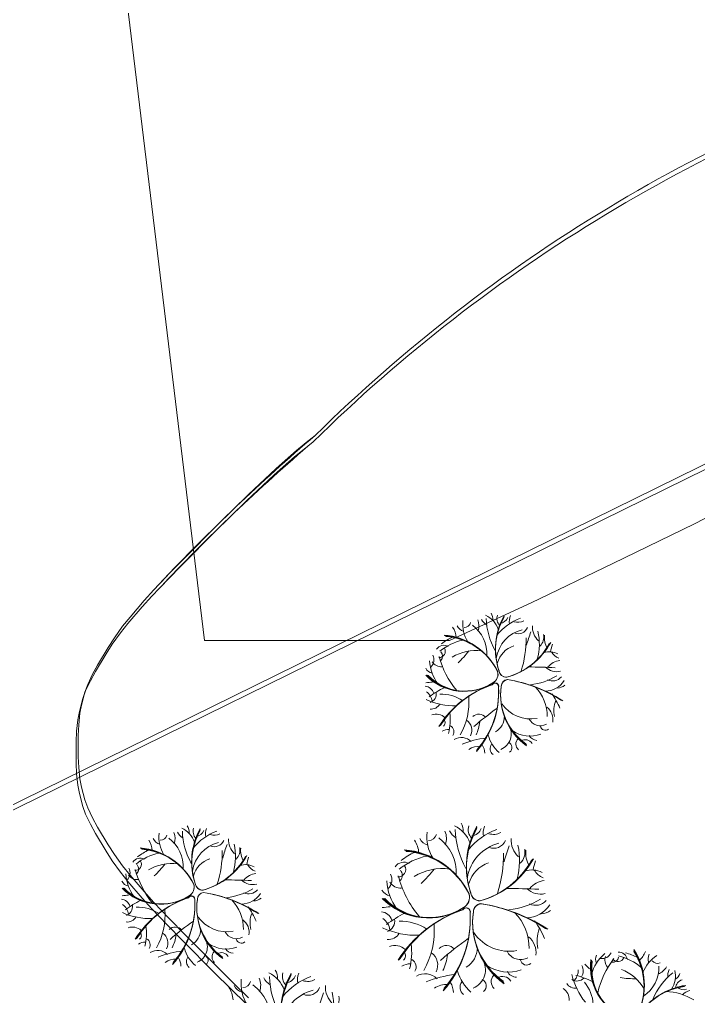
# Model space of a CAD drawing. Header units: metres. Extents: x -1097 to 1588, y -673 to 884.
# Drawn here: x 1008.4 to 1058.3, y 591 to 662.7 of the extents above; entities that cross this region are included whole.
import ezdxf

# ---------------------------------------------------------------- set-up
doc = ezdxf.new("R2010")
doc.units = ezdxf.units.M
for name, color, linetype, lineweight, plot in [('CRECIDA_Q100', 5, 'Continuous', 0, False), ('TERRENO', 188, 'Continuous', 0, False), ('VEGETACION', 85, 'Continuous', 0, False), ('VISTA LEJOS', 7, 'Continuous', 0, False)]:
    doc.layers.add(name, color=color, linetype=linetype, lineweight=lineweight, plot=plot)

msp = doc.modelspace()

# ---------------------------------------------------------------- linework, layer by layer
at = {"layer": 'CRECIDA_Q100'}
msp.add_lwpolyline([(1016, 666.587), (1022, 617.162), (1028, 617.162), (1034, 617.162), (1040, 617.162), (1046, 619.929), (1052, 622.809), (1058, 625.733), (1064, 628.832), (1070, 632.275), (1076, 636.291), (1082, 641.633), (1088, 643.3)], dxfattribs=at)
at = {"layer": 'TERRENO'}
msp.add_lwpolyline([(1018.637, 620.949, -0.027969), (1029.973, 631.736, -0.117562), (1076.309, 659.696, -0.220066), (1111.575, 653.936)], format="xyb", dxfattribs=at)
for points in [[(1028.615, 630.632), (1029.325, 631.217)], [(1029.325, 631.217), (1029.973, 631.736)], [(1027.779, 629.912), (1028.615, 630.632)], [(1027.098, 629.297), (1027.779, 629.912)], [(1025.888, 628.174), (1027.098, 629.297)], [(1025.091, 627.416), (1025.888, 628.174)], [(1023.911, 626.264), (1025.091, 627.416)], [(1022.739, 625.102), (1023.911, 626.264)], [(1020.407, 622.769), (1022.739, 625.102)], [(1019.255, 621.598), (1020.407, 622.769)], [(1018.131, 620.417), (1019.255, 621.598)], [(1017.411, 619.62), (1018.131, 620.417)], [(1016.374, 618.411), (1017.411, 619.62)], [(1015.827, 617.729), (1016.374, 618.411)], [(1015.222, 616.894), (1015.827, 617.729)], [(1014.762, 616.183), (1015.222, 616.894)], [(1013.984, 614.887), (1014.762, 616.183)], [(1013.61, 614.206), (1013.984, 614.887)], [(1013.264, 613.457), (1013.61, 614.206)], [(1013.062, 612.891), (1013.264, 613.457)], [(1012.803, 611.94), (1013.062, 612.891)], [(1012.688, 611.345), (1012.803, 611.94)], [(1012.602, 610.51), (1012.688, 611.345)], [(1012.573, 609.713), (1012.602, 610.51)], [(1012.573, 608.158), (1012.573, 609.713)], [(1012.602, 607.361), (1012.573, 608.158)], [(1012.688, 606.526), (1012.602, 607.361)], [(1012.803, 605.93), (1012.688, 606.526)], [(1013.062, 604.98), (1012.803, 605.93)], [(1013.264, 604.414), (1013.062, 604.98)], [(1013.61, 603.665), (1013.264, 604.414)], [(1013.984, 602.983), (1013.61, 603.665)], [(1014.762, 601.687), (1013.984, 602.983)], [(1015.222, 600.977), (1014.762, 601.687)], [(1015.827, 600.142), (1015.222, 600.977)], [(1016.374, 599.46), (1015.827, 600.142)], [(1017.411, 598.25), (1016.374, 599.46)], [(1018.131, 597.454), (1017.411, 598.25)], [(1019.255, 596.273), (1018.131, 597.454)], [(1020.407, 595.101), (1019.255, 596.273)], [(1022.739, 592.769), (1020.407, 595.101)], [(1023.911, 591.607), (1022.739, 592.769)], [(1025.091, 590.455), (1023.911, 591.607)]]:
    msp.add_lwpolyline(points, dxfattribs=at)
at = {"layer": 'VEGETACION'}
for centre, radius, start, end in [((1041.892, 617.383), 1.798, 19.37992, 65.0277), ((1042.329, 618.709), 0.859, -4.3751, 32.8068), ((1048.354, 616.548), 4.98, 150.73311, -161.41674), ((1044.251, 618.788), 0.769, 162.63409, -136.29004), ((1045.389, 618.577), 0.996, 155.92672, -168.10886), ((1041.193, 618.519), 0.693, -156.82162, -102.78815), ((1043.449, 618.362), 2.478, 173.7036, -148.3047), ((1041.085, 618.601), 0.479, -91.56728, -13.25791), ((1040.164, 616.187), 2.589, -3.53939, 53.77897), ((1041.022, 618.241), 1.142, -18.71327, 22.75469), ((1043.334, 619.233), 1.118, -152.03002, -122.6218), ((1047.863, 618.952), 5.171, -178.1326, -150.76857), ((1048.308, 616.525), 4.93, 150.73311, -161.41674), ((1048.262, 616.503), 4.88, 150.73311, -161.41674), ((1048.216, 616.481), 4.83, 150.73311, -161.41674), ((1046.68, 614.939), 4.128, 110.7626, 140.84876), ((1043.651, 619.082), 0.669, -85.90734, -20.27661), ((1045.025, 619.423), 0.932, -107.81362, -62.31121), ((1047.489, 618.16), 1.399, 176.66021, -133.08715), ((1039.198, 612.734), 4.844, 26.48796, 85.26143), ((1039.244, 612.75), 4.795, 26.48796, 85.26143), ((1038.942, 617.286), 1.544, 3.18972, 33.36372), ((1045.98, 615.455), 2.577, 104.3022, 170.90645), ((1045.041, 618.412), 0.762, -113.01602, -23.05877), ((1057.132, 613.625), 11.909, 159.4444, 164.44798), ((1042.372, 616.922), 4.231, -15.51345, 12.5466), ((1045.995, 617.422), 0.937, -45.97043, 10.82679), ((1048.493, 617.357), 1.516, 172.95216, -149.54206), ((1039.583, 616.168), 0.64, 60.48956, 145.85419), ((1041.778, 613.334), 3.928, 101.82288, 129.17644), ((1042.604, 612.529), 5.429, 115.83998, 126.04734), ((1039.289, 612.765), 4.747, 26.48796, 85.26143), ((1039.335, 612.781), 4.698, 26.48796, 85.26143), ((1042.843, 619.401), 5.122, -74.6311, -28.75793), ((1042.834, 619.453), 5.175, -74.6311, -28.75793), ((1042.824, 619.506), 5.228, -74.6311, -28.75793), ((1042.815, 619.558), 5.281, -74.6311, -28.75793), ((1037.789, 617.254), 7.836, -17.46106, 0.7999), ((1056.144, 614.468), 8.915, 164.22987, 167.915), ((1038.129, 615.741), 0.725, -47.07267, 28.04072), ((1039.236, 616.36), 0.453, -93.33701, 31.2781), ((1039.021, 616.017), 0.464, -44.35928, 41.39243), ((1041.931, 613.038), 3.382, 82.68248, 120.78713), ((1034.058, 622.17), 9.361, -45.38062, -38.1227), ((1045.273, 615.042), 1.809, 107.81898, 165.05072), ((1047.35, 615.087), 1.25, 60.47929, 109.63062), ((1048.445, 616.853), 1.079, -151.08004, -112.5106), ((1041.707, 615.86), 3.177, -176.55209, -143.32478), ((1039.387, 616.007), 0.776, -147.62855, -86.12687), ((1045.511, 617.65), 6.494, -165.07502, -140.40397), ((1048.326, 614.239), 1.474, 98.74651, 138.35503), ((1038.868, 615.462), 0.707, -150.91313, -100.79183), ((1042.811, 614.694), 0.75, -59.63164, 15.52669), ((1042.821, 614.69), 0.742, -59.63164, 15.52669), ((1042.83, 614.686), 0.735, -59.63164, 15.52669), ((1042.839, 614.682), 0.727, -59.63164, 15.52669), ((1044.193, 615.029), 0.563, -173.07958, -87.77066), ((1044.188, 615.021), 0.557, -173.07958, -87.77066), ((1044.184, 615.014), 0.551, -173.07958, -87.77066), ((1044.179, 615.007), 0.546, -173.07958, -87.77066), ((1045.432, 564.323), 50.894, 87.37064, 89.56824), ((1047.863, 616.002), 1.136, -135.59869, -75.04524), ((1041.068, 617.329), 3.908, -135.89857, -57.11055), ((1039.07, 609.109), 5.002, 93.74707, 99.17852), ((1041.095, 617.298), 3.869, -135.89857, -57.11055), ((1041.122, 617.268), 3.83, -135.89857, -57.11055), ((1041.148, 617.238), 3.791, -135.89857, -57.11055), ((1043.355, 613.771), 0.257, -16.30228, 147.70988), ((1043.359, 613.776), 0.255, -16.30228, 147.70988), ((1043.362, 613.782), 0.252, -16.30228, 147.70988), ((1043.366, 613.787), 0.249, -16.30228, 147.70988), ((1044.312, 613.782), 0.513, 97.65772, 178.47229), ((1044.318, 613.776), 0.518, 97.65772, 178.47229), ((1044.324, 613.771), 0.523, 97.65772, 178.47229), ((1044.33, 613.765), 0.529, 97.65772, 178.47229), ((1042.61, 604.083), 10.337, 57.36511, 80.90644), ((1042.598, 603.977), 10.444, 57.36511, 80.90644), ((1042.587, 603.872), 10.55, 57.36511, 80.90644), ((1042.575, 603.766), 10.657, 57.36511, 80.90644), ((1045.447, 618.571), 4.686, -83.77089, -58.78549), ((1046.993, 615.164), 1.729, -88.75849, -33.48916), ((1047.571, 615.052), 0.864, -115.4216, -41.36819), ((1038.118, 613.041), 0.769, 18.89409, 82.66036), ((1037.708, 612.553), 1.034, 8.04425, 54.73826), ((1042.25, 608.228), 6.075, 115.36749, 127.91335), ((1038.346, 613.24), 0.683, -69.96954, 9.60955), ((1045.433, 606.939), 7.338, 108.22782, 147.74131), ((1045.416, 607.012), 7.265, 108.22782, 147.74131), ((1039.361, 610.261), 2.961, 56.83519, 91.41252), ((1045.399, 607.086), 7.191, 108.22782, 147.74131), ((1045.382, 607.16), 7.118, 108.22782, 147.74131), ((1037.043, 613.344), 6.568, -41.36733, 3.0982), ((1037.11, 613.353), 6.503, -41.36733, 3.0982), ((1037.177, 613.363), 6.437, -41.36733, 3.0982), ((1037.244, 613.373), 6.371, -41.36733, 3.0982), ((1048.171, 613.174), 4.415, 171.91302, -125.47822), ((1048.217, 613.162), 4.461, 171.91302, -125.47822), ((1048.262, 613.151), 4.506, 171.91302, -125.47822), ((1048.308, 613.139), 4.552, 171.91302, -125.47822), ((1044.104, 611.61), 3.076, -0.73013, 43.8737), ((1043.539, 610.324), 4.936, 22.17273, 36.25265), ((1047.901, 614.56), 0.893, -88.41127, -50.01718), ((1040.358, 617.351), 4.982, -114.52649, -88.3348), ((1038.654, 612.846), 0.727, -96.79827, -28.28529), ((1036.576, 612.631), 4.849, -29.57381, 4.63339), ((1045.979, 614.003), 2.603, -145.13952, -79.90939), ((1049.605, 612.04), 1.939, 158.23174, -165.94746), ((1036.119, 611.318), 3.935, -14.40926, 7.68701), ((1057.192, 592.943), 23.615, 125.39643, 130.68296), ((1046.426, 611.346), 1.176, -8.55486, 52.12792), ((1039.025, 610.804), 0.949, 47.66431, 109.67674), ((1039.359, 611.122), 0.323, -53.97883, 45.24656), ((1040.753, 610.574), 0.883, -28.0192, 56.4509), ((1042.162, 611.107), 0.645, 40.13622, 133.63443), ((1039.124, 611.553), 3.124, -25.03593, -6.74346), ((1042.678, 611.62), 1.364, -59.56021, -0.29488), ((1046.667, 611.817), 0.921, -153.69784, -60.84301), ((1039.927, 609.813), 0.824, 85.75241, 124.07988), ((1039.821, 610.456), 0.504, -32.20893, 60.64064), ((1043.322, 610.287), 1.211, -67.76377, 32.35032), ((1045.922, 612.502), 2.362, -123.83206, -70.74145), ((1047.037, 610.943), 0.376, -168.86426, -49.80253), ((1040.874, 609.029), 1.01, 44.38432, 121.98981), ((1043.489, 603.103), 6.938, 96.61603, 111.70482), ((1045.39, 610.92), 2.646, -164.20761, -131.08209), ((1044.16, 609.305), 0.424, -52.56574, 65.23488), ((1045.435, 609.556), 0.557, 135.53373, -131.49231), ((1045.571, 609.3), 0.575, 30.68693, 123.35956), ((1046.453, 610.501), 0.676, -151.58373, -92.97242), ((1042.218, 607.963), 1.434, 88.55271, 123.21343), ((1041.508, 608.896), 1.079, -0.16462, 33.77667), ((1043.536, 609.215), 0.546, 143.27716, -127.66104), ((1019.568, 601.751), 1.798, 19.37992, 65.0277), ((1020.004, 603.077), 0.859, -4.3751, 32.8068), ((1026.03, 600.916), 4.98, 150.73311, -161.41674), ((1025.984, 600.893), 4.93, 150.73311, -161.41674), ((1025.937, 600.871), 4.88, 150.73311, -161.41674), ((1025.891, 600.849), 4.83, 150.73311, -161.41674), ((1021.926, 603.156), 0.769, 162.63409, -136.29004), ((1021.326, 603.45), 0.669, -85.90734, -20.27661), ((1023.065, 602.945), 0.996, 155.92672, -168.10886), ((1041.192, 603.82), 1.353, -152.03002, -122.6218), ((1039.447, 601.581), 2.176, 19.37992, 65.0277), ((1046.673, 603.48), 6.258, -178.1326, -150.76857), ((1039.975, 603.186), 1.04, -4.3751, 32.8068), ((1047.267, 600.57), 6.027, 150.73311, -161.41674), ((1047.211, 600.543), 5.967, 150.73311, -161.41674), ((1047.156, 600.516), 5.906, 150.73311, -161.41674), ((1047.1, 600.489), 5.846, 150.73311, -161.41674), ((1045.241, 598.623), 4.996, 110.7626, 140.84876), ((1042.301, 603.282), 0.93, 162.63409, -136.29004), ((1041.575, 603.637), 0.81, -85.90734, -20.27661), ((1043.679, 603.026), 1.206, 155.92672, -168.10886), ((1016.617, 601.654), 1.544, 3.18972, 33.36372), ((1018.868, 602.887), 0.693, -156.82162, -102.78815), ((1021.125, 602.73), 2.478, 173.7036, -148.3047), ((1018.76, 602.969), 0.479, -91.56728, -13.25791), ((1017.839, 600.555), 2.589, -3.53939, 53.77897), ((1018.697, 602.609), 1.142, -18.71327, 22.75469), ((1021.01, 603.601), 1.118, -152.03002, -122.6218), ((1025.539, 603.32), 5.171, -178.1326, -150.76857), ((1024.355, 599.307), 4.128, 110.7626, 140.84876), ((1022.701, 603.791), 0.932, -107.81362, -62.31121), ((1022.717, 602.78), 0.762, -113.01602, -23.05877), ((1025.164, 602.528), 1.399, 176.66021, -133.08715), ((1035.875, 601.463), 1.869, 3.18972, 33.36372), ((1038.6, 602.956), 0.839, -156.82162, -102.78815), ((1041.331, 602.767), 3, 173.7036, -148.3047), ((1038.469, 603.055), 0.58, -91.56728, -13.25791), ((1037.354, 600.134), 3.133, -3.53939, 53.77897), ((1038.393, 602.62), 1.382, -18.71327, 22.75469), ((1043.238, 604.05), 1.128, -107.81362, -62.31121), ((1043.258, 602.827), 0.922, -113.01602, -23.05877), ((1046.22, 602.521), 1.693, 176.66021, -133.08715), ((1020.279, 596.897), 5.429, 115.83998, 126.04734), ((1016.874, 597.102), 4.844, 26.48796, 85.26143), ((1016.919, 597.118), 4.795, 26.48796, 85.26143), ((1016.965, 597.133), 4.747, 26.48796, 85.26143), ((1017.01, 597.149), 4.698, 26.48796, 85.26143), ((1023.655, 599.823), 2.577, 104.3022, 170.90645), ((1034.808, 597.993), 11.909, 159.4444, 164.44798), ((1020.047, 601.29), 4.231, -15.51345, 12.5466), ((1023.67, 601.79), 0.937, -45.97043, 10.82679), ((1026.168, 601.725), 1.516, 172.95216, -149.54206), ((1036.186, 595.955), 5.862, 26.48796, 85.26143), ((1036.241, 595.974), 5.803, 26.48796, 85.26143), ((1044.393, 599.248), 3.119, 104.3022, 170.90645), ((1057.891, 597.034), 14.413, 159.4444, 164.44798), ((1040.027, 601.023), 5.12, -15.51345, 12.5466), ((1044.412, 601.628), 1.134, -45.97043, 10.82679), ((1047.435, 601.549), 1.835, 172.95216, -149.54206), ((1017.258, 600.536), 0.64, 60.48956, 145.85419), ((1019.453, 597.702), 3.928, 101.82288, 129.17644), ((1022.948, 599.41), 1.809, 107.81898, 165.05072), ((1020.518, 603.769), 5.122, -74.6311, -28.75793), ((1020.509, 603.821), 5.175, -74.6311, -28.75793), ((1020.5, 603.874), 5.228, -74.6311, -28.75793), ((1020.49, 603.926), 5.281, -74.6311, -28.75793), ((1015.464, 601.622), 7.836, -17.46106, 0.7999), ((1033.82, 598.836), 8.915, 164.22987, 167.915), ((1039.308, 596.68), 4.754, 101.82288, 129.17644), ((1040.308, 595.706), 6.571, 115.83998, 126.04734), ((1036.296, 595.993), 5.745, 26.48796, 85.26143), ((1036.351, 596.012), 5.686, 26.48796, 85.26143), ((1040.597, 604.023), 6.199, -74.6311, -28.75793), ((1040.586, 604.087), 6.263, -74.6311, -28.75793), ((1040.574, 604.15), 6.327, -74.6311, -28.75793), ((1040.563, 604.214), 6.391, -74.6311, -28.75793), ((1034.48, 601.425), 9.484, -17.46106, 0.7999), ((1015.805, 600.109), 0.725, -47.07267, 28.04072), ((1016.911, 600.728), 0.453, -93.33701, 31.2781), ((1023.186, 602.018), 6.494, -165.07502, -140.40397), ((1016.696, 600.385), 0.464, -44.35928, 41.39243), ((1019.606, 597.406), 3.382, 82.68248, 120.78713), ((1011.733, 606.538), 9.361, -45.38062, -38.1227), ((1025.026, 599.455), 1.25, 60.47929, 109.63062), ((1026.121, 601.221), 1.079, -151.08004, -112.5106), ((1036.651, 600.111), 0.775, 60.48956, 145.85419), ((1036.232, 600.343), 0.548, -93.33701, 31.2781), ((1039.493, 596.322), 4.093, 82.68248, 120.78713), ((1029.965, 607.374), 11.329, -45.38062, -38.1227), ((1043.537, 598.748), 2.189, 107.81898, 165.05072), ((1046.052, 598.802), 1.513, 60.47929, 109.63062), ((1056.695, 598.053), 10.79, 164.22987, 167.915), ((1047.377, 600.94), 1.306, -151.08004, -112.5106), ((1019.383, 600.228), 3.177, -176.55209, -143.32478), ((1017.062, 600.375), 0.776, -147.62855, -86.12687), ((1026.002, 598.607), 1.474, 98.74651, 138.35503), ((1034.892, 599.594), 0.878, -47.07267, 28.04072), ((1043.826, 601.904), 7.859, -165.07502, -140.40397), ((1035.971, 599.928), 0.561, -44.35928, 41.39243), ((1016.543, 599.83), 0.707, -150.91313, -100.79183), ((1018.743, 601.697), 3.908, -135.89857, -57.11055), ((1018.77, 601.667), 3.869, -135.89857, -57.11055), ((1018.797, 601.636), 3.83, -135.89857, -57.11055), ((1018.824, 601.606), 3.791, -135.89857, -57.11055), ((1020.487, 599.062), 0.75, -59.63164, 15.52669), ((1020.496, 599.058), 0.742, -59.63164, 15.52669), ((1020.505, 599.054), 0.735, -59.63164, 15.52669), ((1020.515, 599.05), 0.727, -59.63164, 15.52669), ((1021.868, 599.397), 0.563, -173.07958, -87.77066), ((1021.864, 599.389), 0.557, -173.07958, -87.77066), ((1021.859, 599.382), 0.551, -173.07958, -87.77066), ((1021.854, 599.375), 0.546, -173.07958, -87.77066), ((1023.108, 548.691), 50.894, 87.37064, 89.56824), ((1023.122, 602.939), 4.686, -83.77089, -58.78549), ((1025.538, 600.37), 1.136, -135.59869, -75.04524), ((1039.223, 599.738), 3.845, -176.55209, -143.32478), ((1036.415, 599.916), 0.939, -147.62855, -86.12687), ((1043.731, 537.366), 61.595, 87.37064, 89.56824), ((1046.672, 599.91), 1.374, -135.59869, -75.04524), ((1047.233, 597.776), 1.784, 98.74651, 138.35503), ((1015.793, 597.409), 0.769, 18.89409, 82.66036), ((1016.745, 593.477), 5.002, 93.74707, 99.17852), ((1023.108, 591.307), 7.338, 108.22782, 147.74131), ((1023.091, 591.38), 7.265, 108.22782, 147.74131), ((1023.074, 591.454), 7.191, 108.22782, 147.74131), ((1023.057, 591.528), 7.118, 108.22782, 147.74131), ((1021.03, 598.139), 0.257, -16.30228, 147.70988), ((1021.034, 598.144), 0.255, -16.30228, 147.70988), ((1021.038, 598.15), 0.252, -16.30228, 147.70988), ((1021.042, 598.155), 0.249, -16.30228, 147.70988), ((1025.846, 597.542), 4.415, 171.91302, -125.47822), ((1025.892, 597.531), 4.461, 171.91302, -125.47822), ((1025.938, 597.519), 4.506, 171.91302, -125.47822), ((1021.988, 598.15), 0.513, 97.65772, 178.47229), ((1021.993, 598.144), 0.518, 97.65772, 178.47229), ((1021.999, 598.139), 0.523, 97.65772, 178.47229), ((1022.005, 598.133), 0.529, 97.65772, 178.47229), ((1020.285, 588.451), 10.337, 57.36511, 80.90644), ((1020.274, 588.345), 10.444, 57.36511, 80.90644), ((1020.262, 588.24), 10.55, 57.36511, 80.90644), ((1020.25, 588.134), 10.657, 57.36511, 80.90644), ((1024.668, 599.532), 1.729, -88.75849, -33.48916), ((1025.246, 599.42), 0.864, -115.4216, -41.36819), ((1025.577, 598.928), 0.893, -88.41127, -50.01718), ((1035.786, 599.256), 0.855, -150.91313, -100.79183), ((1038.449, 601.516), 4.73, -135.89857, -57.11055), ((1038.481, 601.479), 4.683, -135.89857, -57.11055), ((1038.514, 601.442), 4.635, -135.89857, -57.11055), ((1038.546, 601.406), 4.588, -135.89857, -57.11055), ((1040.559, 598.326), 0.907, -59.63164, 15.52669), ((1040.57, 598.322), 0.898, -59.63164, 15.52669), ((1040.581, 598.317), 0.889, -59.63164, 15.52669), ((1040.593, 598.312), 0.88, -59.63164, 15.52669), ((1042.231, 598.732), 0.681, -173.07958, -87.77066), ((1042.225, 598.723), 0.674, -173.07958, -87.77066), ((1042.22, 598.714), 0.667, -173.07958, -87.77066), ((1042.214, 598.706), 0.66, -173.07958, -87.77066), ((1043.748, 603.019), 5.671, -83.77089, -58.78549), ((1015.383, 596.921), 1.034, 8.04425, 54.73826), ((1019.925, 592.596), 6.075, 115.36749, 127.91335), ((1016.021, 597.608), 0.683, -69.96954, 9.60955), ((1017.037, 594.629), 2.961, 56.83519, 91.41252), ((1014.718, 597.712), 6.568, -41.36733, 3.0982), ((1014.785, 597.722), 6.503, -41.36733, 3.0982), ((1014.852, 597.731), 6.437, -41.36733, 3.0982), ((1014.919, 597.741), 6.371, -41.36733, 3.0982), ((1025.983, 597.507), 4.552, 171.91302, -125.47822), ((1021.78, 595.978), 3.076, -0.73013, 43.8737), ((1021.214, 594.692), 4.936, 22.17273, 36.25265), ((1036.03, 591.568), 6.054, 93.74707, 99.17852), ((1041.216, 597.21), 0.311, -16.30228, 147.70988), ((1041.221, 597.216), 0.308, -16.30228, 147.70988), ((1041.226, 597.223), 0.305, -16.30228, 147.70988), ((1041.23, 597.229), 0.302, -16.30228, 147.70988), ((1042.375, 597.223), 0.621, 97.65772, 178.47229), ((1042.382, 597.216), 0.627, 97.65772, 178.47229), ((1042.389, 597.21), 0.634, 97.65772, 178.47229), ((1042.397, 597.203), 0.64, 97.65772, 178.47229), ((1040.315, 585.484), 12.511, 57.36511, 80.90644), ((1040.301, 585.357), 12.64, 57.36511, 80.90644), ((1040.287, 585.229), 12.769, 57.36511, 80.90644), ((1040.273, 585.102), 12.898, 57.36511, 80.90644), ((1045.619, 598.896), 2.092, -88.75849, -33.48916), ((1046.319, 598.76), 1.045, -115.4216, -41.36819), ((1018.033, 601.719), 4.982, -114.52649, -88.3348), ((1016.329, 597.215), 0.727, -96.79827, -28.28529), ((1014.251, 596.999), 4.849, -29.57381, 4.63339), ((1023.654, 598.371), 2.603, -145.13952, -79.90939), ((1027.28, 596.408), 1.939, 158.23174, -165.94746), ((1034.878, 596.326), 0.931, 18.89409, 82.66036), ((1034.382, 595.735), 1.251, 8.04425, 54.73826), ((1039.88, 590.501), 7.353, 115.36749, 127.91335), ((1043.731, 588.941), 8.881, 108.22782, 147.74131), ((1043.711, 589.03), 8.792, 108.22782, 147.74131), ((1043.69, 589.119), 8.703, 108.22782, 147.74131), ((1043.67, 589.208), 8.615, 108.22782, 147.74131), ((1033.577, 596.693), 7.95, -41.36733, 3.0982), ((1033.658, 596.705), 7.87, -41.36733, 3.0982), ((1033.739, 596.716), 7.791, -41.36733, 3.0982), ((1033.82, 596.728), 7.711, -41.36733, 3.0982), ((1047.045, 596.488), 5.344, 171.91302, -125.47822), ((1047.101, 596.473), 5.399, 171.91302, -125.47822), ((1047.156, 596.459), 5.454, 171.91302, -125.47822), ((1047.211, 596.445), 5.509, 171.91302, -125.47822), ((1042.124, 594.595), 3.722, -0.73013, 43.8737), ((1046.719, 598.165), 1.081, -88.41127, -50.01718), ((1016.7, 595.173), 0.949, 47.66431, 109.67674), ((1013.795, 595.686), 3.935, -14.40926, 7.68701), ((1019.838, 595.475), 0.645, 40.13622, 133.63443), ((1034.867, 577.311), 23.615, 125.39643, 130.68296), ((1024.102, 595.714), 1.176, -8.55486, 52.12792), ((1037.589, 601.543), 6.03, -114.52649, -88.3348), ((1035.155, 596.567), 0.827, -69.96954, 9.60955), ((1036.384, 592.962), 3.584, 56.83519, 91.41252), ((1033.012, 595.83), 5.869, -29.57381, 4.63339), ((1041.439, 593.038), 5.974, 22.17273, 36.25265), ((1017.034, 595.49), 0.323, -53.97883, 45.24656), ((1018.428, 594.942), 0.883, -28.0192, 56.4509), ((1016.8, 595.922), 3.124, -25.03593, -6.74346), ((1020.353, 595.988), 1.364, -59.56021, -0.29488), ((1020.998, 594.656), 1.211, -67.76377, 32.35032), ((1024.342, 596.185), 0.921, -153.69784, -60.84301), ((1035.527, 596.091), 0.88, -96.79827, -28.28529), ((1057.963, 572.003), 28.581, 125.39643, 130.68296), ((1044.392, 597.49), 3.15, -145.13952, -79.90939), ((1044.934, 594.274), 1.423, -8.55486, 52.12792), ((1048.78, 595.115), 2.347, 158.23174, -165.94746), ((1017.602, 594.182), 0.824, 85.75241, 124.07988), ((1017.497, 594.824), 0.504, -32.20893, 60.64064), ((1023.065, 595.288), 2.646, -164.20761, -131.08209), ((1023.598, 596.87), 2.362, -123.83206, -70.74145), ((1024.712, 595.311), 0.376, -168.86426, -49.80253), ((1035.976, 593.62), 1.149, 47.66431, 109.67674), ((1032.46, 594.241), 4.762, -14.40926, 7.68701), ((1039.773, 593.985), 0.78, 40.13622, 133.63443), ((1040.397, 594.607), 1.651, -59.56021, -0.29488), ((1018.549, 593.397), 1.01, 44.38432, 121.98981), ((1021.165, 587.471), 6.938, 96.61603, 111.70482), ((1019.184, 593.264), 1.079, -0.16462, 33.77667), ((1021.211, 593.583), 0.546, 143.27716, -127.66104), ((1021.836, 593.673), 0.424, -52.56574, 65.23488), ((1023.11, 593.924), 0.557, 135.53373, -131.49231), ((1023.246, 593.668), 0.575, 30.68693, 123.35956), ((1024.128, 594.869), 0.676, -151.58373, -92.97242), ((1036.381, 594.004), 0.39, -53.97883, 45.24656), ((1038.068, 593.34), 1.069, -28.0192, 56.4509), ((1036.096, 594.526), 3.781, -25.03593, -6.74346), ((1045.225, 594.845), 1.115, -153.69784, -60.84301), ((1053.486, 591.769), 3.177, 130.93738, 164.16468), ((1051.441, 593.78), 0.707, 156.57633, -153.30237), ((1051.214, 594.536), 0.725, -99.58321, -24.46981), ((1052.19, 593.7), 0.776, 159.86091, -138.63741), ((1051.975, 593.996), 0.464, -96.86982, -11.11811), ((1052.379, 594.034), 0.453, -145.84754, -21.23243), ((1052.437, 593.643), 0.64, 7.97902, 93.34365), ((1051.524, 590.176), 3.928, 49.31234, 76.6659), ((1051.388, 589.03), 5.429, 63.32945, 73.5368), ((1049.599, 591.778), 4.698, -26.02258, 32.7509), ((1049.519, 591.831), 4.795, -26.02258, 32.7509), ((1049.559, 591.804), 4.747, -26.02258, 32.7509), ((1049.478, 591.857), 4.844, -26.02258, 32.7509), ((1052.934, 594.831), 1.544, -49.32082, -19.14681), ((1056.531, 591.91), 2.478, 121.19306, 159.18477), ((1055.282, 593.796), 0.693, 150.66785, -155.29869), ((1019.893, 592.331), 1.434, 88.55271, 123.21343), ((1037.068, 592.42), 0.997, 85.75241, 124.07988), ((1036.94, 593.198), 0.61, -32.20893, 60.64064), ((1041.177, 592.994), 1.466, -67.76377, 32.35032), ((1044.324, 595.674), 2.858, -123.83206, -70.74145), ((1045.672, 593.787), 0.456, -168.86426, -49.80253), ((1049.064, 592.901), 0.769, -33.61644, 30.14982), ((1046.524, 589.753), 5.002, 41.23654, 46.66799), ((1054.262, 593.17), 3.908, 171.59089, -109.62109), ((1054.254, 593.131), 3.869, 171.59089, -109.62109), ((1054.247, 593.091), 3.83, 171.59089, -109.62109), ((1054.239, 593.051), 3.791, 171.59089, -109.62109), ((1057.221, 589.841), 6.494, 142.41444, 167.08549), ((1052.806, 593.193), 2.589, -56.04993, 1.26843), ((1055.282, 593.932), 0.479, -144.07782, -65.76845), ((1054.958, 593.763), 1.142, -71.22381, -29.75584), ((1025.798, 590.79), 2.176, 19.37992, 65.0277), ((1033.024, 592.689), 6.258, -178.1326, -150.76857), ((1026.326, 592.394), 1.04, -4.3751, 32.8068), ((1033.618, 589.779), 6.027, 150.73311, -161.41674), ((1033.563, 589.752), 5.967, 150.73311, -161.41674), ((1033.507, 589.725), 5.906, 150.73311, -161.41674), ((1033.451, 589.697), 5.846, 150.73311, -161.41674), ((1031.592, 587.831), 4.996, 110.7626, 140.84876), ((1028.652, 592.49), 0.93, 162.63409, -136.29004), ((1027.926, 592.845), 0.81, -85.90734, -20.27661), ((1030.03, 592.234), 1.206, 155.92672, -168.10886), ((1038.214, 591.471), 1.222, 44.38432, 121.98981), ((1041.379, 584.299), 8.396, 96.61603, 111.70482), ((1043.679, 593.759), 3.202, -164.20761, -131.08209), ((1043.734, 592.108), 0.675, 135.53373, -131.49231), ((1043.899, 591.799), 0.696, 30.68693, 123.35956), ((1044.966, 593.253), 0.818, -151.58373, -92.97242), ((1053.847, 593.748), 4.982, -167.03702, -140.84534), ((1048.427, 592.93), 1.034, -44.46628, 2.22772), ((1047.76, 586.693), 6.075, 62.85695, 75.40281), ((1051.382, 589.874), 3.382, 30.17194, 68.27659), ((1059.686, 588.767), 5.171, 129.35687, 156.72089), ((1057.152, 592.531), 1.118, 155.45944, -175.13234), ((1054.807, 592.549), 1.798, -33.13061, 12.51716), ((1056.125, 593.01), 0.859, -56.88564, -19.70373), ((1022.227, 590.672), 1.869, 3.18972, 33.36372), ((1024.951, 592.164), 0.839, -156.82162, -102.78815), ((1027.682, 591.975), 3, 173.7036, -148.3047), ((1024.82, 592.264), 0.58, -91.56728, -13.25791), ((1023.706, 589.342), 3.133, -3.53939, 53.77897), ((1024.744, 591.828), 1.382, -18.71327, 22.75469), ((1027.543, 593.028), 1.353, -152.03002, -122.6218), ((1029.589, 593.258), 1.128, -107.81362, -62.31121), ((1032.571, 591.73), 1.693, 176.66021, -133.08715), ((1039.841, 590.18), 1.735, 88.55271, 123.21343), ((1038.982, 591.31), 1.306, -0.16462, 33.77667), ((1041.435, 591.696), 0.66, 143.27716, -127.66104), ((1042.191, 591.805), 0.513, -52.56574, 65.23488), ((1049.236, 592.358), 0.727, -149.3088, -80.79583), ((1049.361, 592.841), 0.683, -122.48007, -42.90099), ((1047.615, 590.223), 2.961, 4.32466, 38.90198), ((1053.837, 601.679), 9.361, -97.89116, -90.63324), ((1057.939, 586.982), 4.83, 98.22258, 146.07272), ((1057.985, 586.959), 4.88, 98.22258, 146.07272), ((1058.031, 586.936), 4.93, 98.22258, 146.07272), ((1058.077, 586.913), 4.98, 98.22258, 146.07272), ((1057.357, 591.533), 0.769, 110.12355, 171.19942), ((1057.225, 592.188), 0.669, -138.41787, -72.78714), ((1030.744, 588.457), 3.119, 104.3022, 170.90645), ((1029.609, 592.035), 0.922, -113.01602, -23.05877), ((1044.242, 586.242), 14.413, 159.4444, 164.44798), ((1026.378, 590.231), 5.12, -15.51345, 12.5466), ((1030.763, 590.837), 1.134, -45.97043, 10.82679), ((1047.842, 590.821), 0.949, -4.84623, 57.1662), ((1055.781, 587.263), 4.128, 58.25206, 88.33822), ((1057.882, 590.501), 0.996, 103.41619, 139.38061)]:
    msp.add_arc(centre, radius, start, end, dxfattribs=at)
at = {"layer": 'VISTA LEJOS'}
for points in [[(1232.384, 715.476), (996.134, 599.316)], [(1232.233, 715.007), (995.983, 598.847)], [(1025.242, 590.925), (1024.061, 592.077), (1022.89, 593.238), (1020.557, 595.571), (1019.405, 596.742), (1018.282, 597.923), (1017.562, 598.72), (1016.525, 599.93), (1015.978, 600.611), (1015.373, 601.446), (1014.912, 602.157), (1014.135, 603.453), (1013.76, 604.135), (1013.415, 604.883), (1013.213, 605.45), (1012.954, 606.4), (1012.839, 606.995), (1012.752, 607.831), (1012.724, 608.627), (1012.724, 610.183), (1012.752, 610.979), (1012.839, 611.815), (1012.954, 612.41), (1013.213, 613.36), (1013.415, 613.927), (1013.76, 614.676), (1014.135, 615.357), (1014.912, 616.653), (1015.373, 617.364), (1015.978, 618.199), (1016.525, 618.88), (1017.562, 620.09), (1018.282, 620.887), (1019.405, 622.068), (1020.557, 623.239), (1022.89, 625.572), (1024.061, 626.733), (1025.242, 627.885), (1026.039, 628.644), (1027.249, 629.767), (1027.93, 630.381), (1028.765, 631.101), (1029.476, 631.687), (1030.124, 632.205)]]:
    msp.add_lwpolyline(points, dxfattribs=at)
for points in [[(1018.637, 620.949, -0.027969), (1029.973, 631.736, -0.117562), (1076.309, 659.696, -0.220066), (1111.575, 653.936)], [(1018.788, 621.419, -0.027969), (1030.124, 632.205, -0.117562), (1076.46, 660.166, -0.220066), (1111.725, 654.406)]]:
    msp.add_lwpolyline(points, format="xyb", dxfattribs=at)

doc.saveas('drawing.dxf')
